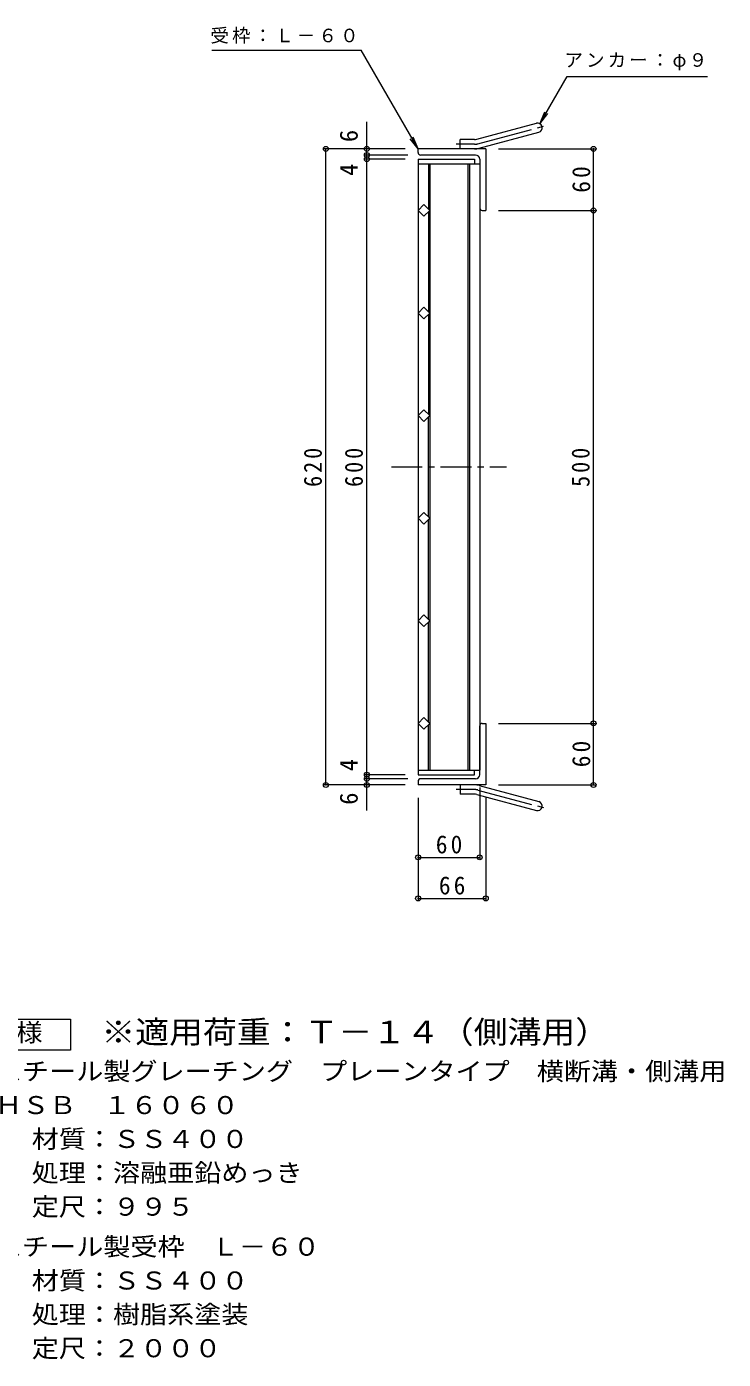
# Model space of a CAD drawing. Units: millimetres, scale not verified. Extents: x -934 to 979, y -824 to 732.
# Drawn here: x 299 to 979, y -668 to 631 of the extents above; entities that cross this region are included whole.
import ezdxf
from ezdxf.enums import TextEntityAlignment as Align

# ---------------------------------------------------------------- set-up
doc = ezdxf.new("R2010")
doc.units = ezdxf.units.MM
doc.header["$LTSCALE"] = 6
doc.header["$PDMODE"] = 32
doc.header["$PDSIZE"] = 4.8
doc.linetypes.add('CHAIN1', pattern=[8, 5, -1, 1, -1])
doc.linetypes.add('CHAIN2', pattern=[12, 9, -1, 1, -1])
for name, color, linetype, lineweight in [('B-1_ピット', 2, 'Continuous', 9), ('B-2_蓋', 3, 'Continuous', 9), ('B-4_寸法', 7, 'Continuous', 9), ('F-4_F-4ﾚｲﾔ', 2, 'Continuous', 9)]:
    doc.layers.add(name, color=color, linetype=linetype, lineweight=lineweight)
doc.styles.add('ＭＳ ゴシック', font='')
doc.styles.get('ＭＳ ゴシック').set_extended_font_data('MS Gothic')

msp = doc.modelspace()

# ---------------------------------------------------------------- linework, layer by layer
at = {"layer": 'B-1_ピット'}
for p, q in [((738.226, 521.262), (796.416, 536.855)), ((722.081, 511.956), (722.081, 520.956)), ((735.896, 520.956), (722.081, 520.956)), ((740.555, 512.569), (798.746, 528.161)), ((681.081, 508.456), (681.081, 511.956)), ((747.081, 511.956), (681.081, 511.956)), ((747.081, 511.956), (747.081, 451.956)), ((737.081, 505.956), (683.581, 505.956)), ((741.081, 501.956), (741.081, 454.456)), ((743.581, 451.956), (747.081, 451.956)), ((741.081, -98.044), (741.081, -50.544)), ((743.581, -48.045), (747.081, -48.045)), ((747.081, -48.045), (747.081, -108.044)), ((737.081, -102.044), (683.581, -102.044)), ((681.081, -104.544), (681.081, -108.044)), ((747.081, -108.044), (681.081, -108.044)), ((722.081, -108.044), (722.081, -117.044)), ((740.555, -108.658), (798.746, -124.25)), ((735.896, -117.044), (722.081, -117.044)), ((738.226, -117.351), (796.416, -132.943))]:
    msp.add_line(p, q, dxfattribs=at)
at = {"layer": 'B-1_ピット', "linetype": 'CHAIN2'}
for p, q in [((739.39, 516.916), (804.557, 534.377)), ((735.896, 516.456), (718.276, 516.456)), ((735.896, -112.544), (718.276, -112.544)), ((739.39, -113.004), (804.557, -130.466))]:
    msp.add_line(p, q, dxfattribs=at)
at = {"layer": 'B-1_ピット'}
for centre, radius, start, end in [((797.581, 532.508), 4.5, 285.00014, 104.99991), ((735.896, 529.956), 9, 270, 285.00002), ((683.581, 508.456), 2.5, 180, 270), ((735.896, 529.956), 18, 270, 285), ((737.081, 501.956), 4, 0, 90), ((743.581, 454.456), 2.5, 180, 270), ((743.581, -50.544), 2.5, 90, 180), ((683.581, -104.544), 2.5, 90, 180), ((737.081, -98.044), 4, 270, 0), ((735.896, -126.045), 18, 75, 90), ((735.896, -126.045), 9, 74.99998, 90), ((797.581, -128.597), 4.5, 255.00009, 74.99986)]:
    msp.add_arc(centre, radius, start, end, dxfattribs=at)
at = {"layer": 'B-1_ピット', "linetype": 'CHAIN2'}
for centre, start, end in [((735.896, 529.956), 270, 284.99995), ((735.896, -126.045), 75.00005, 90)]:
    msp.add_arc(centre, 13.5, start, end, dxfattribs=at)
at = {"layer": 'B-2_蓋'}
for p, q in [((681.081, 501.956), (736.081, 501.956)), ((681.081, 501.956), (681.081, -98.044)), ((681.081, 497.456), (741.081, 497.456)), ((691.081, 497.456), (691.081, 453.27)), ((692.581, 497.456), (692.581, -93.545)), ((729.581, 497.456), (729.581, -93.545)), ((731.081, 497.456), (731.081, -93.545)), ((736.081, 501.956), (736.081, 497.456)), ((741.081, 497.456), (741.081, -93.545)), ((691.081, 450.642), (691.081, 353.27)), ((691.081, 350.642), (691.081, 253.27)), ((691.081, 153.27), (691.081, 250.642)), ((691.081, 53.27), (691.081, 150.642)), ((691.081, -46.73), (691.081, 50.642)), ((691.081, -93.545), (691.081, -49.358)), ((681.081, -93.545), (741.081, -93.545)), ((681.081, -98.044), (736.081, -98.044)), ((736.081, -98.044), (736.081, -93.545))]:
    msp.add_line(p, q, dxfattribs=at)
at = {"layer": 'B-2_蓋', "linetype": 'CHAIN1'}
msp.add_line((655.051, 201.956), (767.334, 201.956), dxfattribs=at)
at = {"layer": 'B-2_蓋'}
for points in [[(692.395, 451.956), (686.738, 446.299), (681.081, 451.956), (686.738, 457.613)], [(692.395, 351.956), (686.738, 346.299), (681.081, 351.956), (686.738, 357.613)], [(692.395, 151.956), (686.738, 157.613), (681.081, 151.956), (686.738, 146.299)], [(692.395, 51.956), (686.738, 57.613), (681.081, 51.956), (686.738, 46.299)], [(692.395, -48.044), (686.738, -42.387), (681.081, -48.044), (686.738, -53.701)]]:
    msp.add_lwpolyline(points, close=True, dxfattribs=at)
for points in [[(681.081, 251.956), (686.738, 257.613), (692.395, 251.956)], [(681.081, 251.956), (686.738, 246.299), (692.395, 251.956)]]:
    msp.add_lwpolyline(points, dxfattribs=at)
at = {"layer": 'B-4_寸法'}
for p, q in [((479.911, 608.287), (625.464, 608.287)), ((681.081, 511.956), (625.464, 608.287)), ((799.831, 536.405), (804.615, 547.953)), ((799.831, 536.405), (807.44, 546.322)), ((631.081, -132.86), (631.081, 538.323)), ((681.081, 511.956), (673.472, 521.872)), ((681.081, 511.956), (676.298, 523.504)), ((668.581, 511.956), (589.581, 511.956)), ((591.081, -108.044), (591.081, 511.956)), ((759.581, 511.956), (853.581, 511.956)), ((852.081, -108.044), (852.081, 511.956)), ((671.081, 505.956), (629.581, 505.956)), ((668.581, 501.956), (629.581, 501.956)), ((759.581, 451.956), (853.581, 451.956)), ((759.581, -48.045), (853.581, -48.045)), ((668.581, -98.044), (629.581, -98.044)), ((671.081, -102.044), (629.581, -102.044)), ((668.581, -108.044), (589.581, -108.044)), ((741.081, -110.544), (741.081, -180.145)), ((759.581, -108.044), (853.581, -108.044)), ((681.081, -120.544), (681.081, -220.145)), ((747.081, -120.544), (747.081, -220.145)), ((681.081, -178.645), (741.081, -178.645)), ((681.081, -218.645), (747.081, -218.645))]:
    msp.add_line(p, q, dxfattribs=at)
msp.add_lwpolyline([(799.831, 536.405), (826.476, 582.556), (963.066, 582.556)], dxfattribs=at)
for p in [(591.081, 511.956), (631.081, 511.956), (631.081, 505.956), (852.081, 511.956), (631.081, 501.956), (852.081, 451.956), (852.081, -48.045), (631.081, -98.044), (631.081, -102.044), (591.081, -108.044), (631.081, -108.044), (852.081, -108.044), (681.081, -178.645), (741.081, -178.645), (681.081, -218.645), (747.081, -218.645)]:
    msp.add_point(p, dxfattribs=at)
at = {"layer": 'F-4_F-4ﾚｲﾔ'}
msp.add_lwpolyline([(207.351, -366.432), (207.351, -336.433), (342.351, -336.433), (342.351, -366.432)], close=True, dxfattribs=at)

# ---------------------------------------------------------------- texts
at = {"layer": 'B-4_寸法', "color": 2, "style": 'ＭＳ ゴシック'}
for s, p in [('6', (627.481, 518.534)), ('4', (627.481, 485.623)), ('4', (627.481, -94.671)), ('6', (627.481, -127.43))]:
    msp.add_text(s, height=17.6, rotation=90, dxfattribs=at).set_placement(p, align=Align.BOTTOM_LEFT)
at = {"layer": 'B-4_寸法', "char_height": 13.2, "attachment_point": 7, "style": 'ＭＳ ゴシック'}
for s, insert in [('\\T1.17;受枠：Ｌ－６０', (478.627, 614.456)), ('\\T1.17;アンカー：φ９', (823.7, 588.422))]:
    msp.add_mtext(s, dxfattribs=dict(at, insert=insert))
at = {"layer": 'B-4_寸法', "color": 2, "char_height": 17.6, "attachment_point": 7, "rotation": 90, "style": 'ＭＳ ゴシック'}
for s, insert in [('\\T1.27;\\W0.95;60', (849.081, 469.206)), ('\\T1.27;\\W0.9;620', (587.481, 182.456)), ('\\T1.27;\\W0.9;600', (627.481, 182.456)), ('\\T1.27;\\W0.9;500', (848.481, 182.456)), ('\\T1.27;\\W0.95;60', (849.081, -90.795))]:
    msp.add_mtext(s, dxfattribs=dict(at, insert=insert))
at = {"layer": 'B-4_寸法', "color": 2, "char_height": 17.6, "attachment_point": 7, "style": 'ＭＳ ゴシック'}
for s, insert in [('\\T1.27;\\W0.95;60', (698.331, -175.045)), ('\\T1.27;\\W0.95;66', (701.331, -215.045))]:
    msp.add_mtext(s, dxfattribs=dict(at, insert=insert))
at = {"layer": 'F-4_F-4ﾚｲﾔ', "color": 3, "style": 'ＭＳ ゴシック', "width": 1.1}
msp.add_text('※適用荷重：Ｔ－１４（側溝用）', height=21.99, dxfattribs=at).set_placement((372.351, -366.432), align=Align.BOTTOM_LEFT)
at = {"layer": 'F-4_F-4ﾚｲﾔ', "style": 'ＭＳ ゴシック', "width": 1.1}
for s, p in [('仕\u3000様', (235.851, -363.433)), ('スチール製グレーチング\u3000プレーンタイプ\u3000横断溝・側溝用', (268.605, -401.185)), ('ＨＳＢ\u3000１６０６０', (268.605, -434.185)), ('材質：ＳＳ４００', (304.432, -467.185)), ('処理：溶融亜鉛めっき', (304.432, -500.185)), ('定尺：９９５', (304.432, -533.185)), ('スチール製受枠\u3000Ｌ－６０', (268.605, -572.185)), ('材質：ＳＳ４００', (304.433, -605.185)), ('処理：樹脂系塗装', (304.433, -638.185)), ('定尺：２０００', (304.433, -671.185))]:
    msp.add_text(s, height=17.6, dxfattribs=at).set_placement(p, align=Align.BOTTOM_LEFT)

doc.saveas('drawing.dxf')
